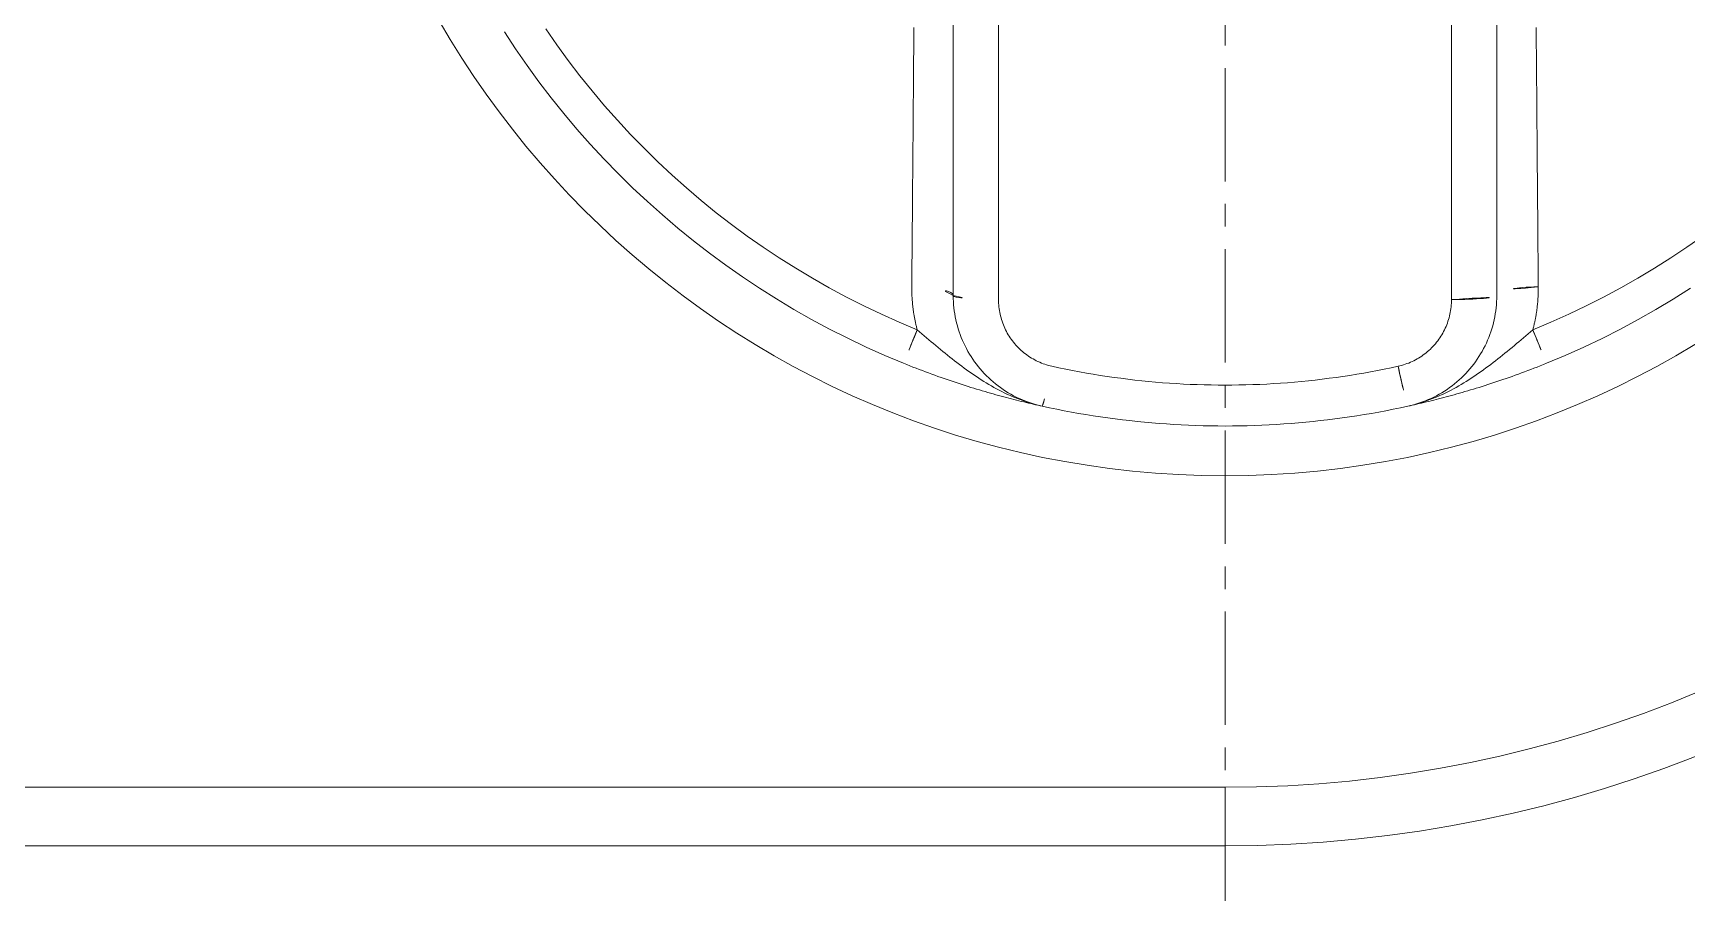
# Model space of a CAD drawing. Extents: x 16296679582 to 16296680068, y -37409616349 to -37409615993.
# Drawn here: x 16296679726.35 to 16296679762.87, y -37409616191.15 to -37409616172.16 of the extents above; entities that cross this region are included whole.
import ezdxf

# ---------------------------------------------------------------- set-up
doc = ezdxf.new("R2010")
doc.units = 0
doc.header["$LTSCALE"] = 10
doc.header["$MEASUREMENT"] = 0
doc.linetypes.add('CENTER', pattern=[2, 1.25, -0.25, 0.25, -0.25])
doc.layers.add('CL', color=2, linetype='CENTER')
doc.layers.add('DWG', color=7, linetype='CONTINUOUS')

msp = doc.modelspace()

# ---------------------------------------------------------------- linework, layer by layer
at = {"layer": 'CL', "lineweight": 13, "ltscale": 0.2}
msp.add_line((16296679752.66807, -37409616136.93708), (16296679752.66807, -37409616227.372551), dxfattribs=at)
at = {"layer": 'DWG', "lineweight": 18}
for p, q in [((16296679746.66807, -37409616177.959251), (16296679746.66807, -37409616171.132874)), ((16296679747.66807, -37409616171.182137), (16296679747.66807, -37409616178.046173)), ((16296679757.66807, -37409616178.046173), (16296679757.66807, -37409616171.182137)), ((16296679758.66807, -37409616171.132874), (16296679758.66807, -37409616177.959251)), ((16296679702.66807, -37409616188.81472), (16296679752.66807, -37409616188.81472)), ((16296679752.66807, -37409616188.81472), (16296679752.66807, -37409616190.10881)), ((16296679752.66807, -37409616190.10881), (16296679702.66807, -37409616190.10881))]:
    msp.add_line(p, q, dxfattribs=at)
for points in [[(16296679745.75252, -37409616177.765823), (16296679745.753679, -37409616177.629333), (16296679745.754829, -37409616177.492851), (16296679745.75598, -37409616177.356407), (16296679745.75713, -37409616177.219994), (16296679745.75828, -37409616177.083603), (16296679745.75942, -37409616176.947243), (16296679745.760559, -37409616176.81089), (16296679745.7617, -37409616176.674568), (16296679745.762831, -37409616176.538261), (16296679745.763969, -37409616176.401978), (16296679745.7651, -37409616176.265709), (16296679745.76623, -37409616176.129463), (16296679745.767349, -37409616175.99321), (16296679745.768471, -37409616175.856987), (16296679745.7696, -37409616175.720772), (16296679745.77072, -37409616175.584557), (16296679745.77183, -37409616175.448357), (16296679745.772949, -37409616175.312172), (16296679745.774059, -37409616175.17598), (16296679745.775169, -37409616175.039787), (16296679745.776279, -37409616174.90361), (16296679745.77739, -37409616174.767433), (16296679745.77849, -37409616174.631241), (16296679745.779591, -37409616174.495064), (16296679745.780689, -37409616174.358856), (16296679745.78179, -37409616174.222672), (16296679745.782881, -37409616174.086472), (16296679745.783979, -37409616173.950256), (16296679745.785061, -37409616173.814041), (16296679745.78615, -37409616173.677818), (16296679745.787239, -37409616173.54158), (16296679745.788321, -37409616173.405327), (16296679745.789391, -37409616173.269058), (16296679745.79047, -37409616173.132767), (16296679745.79154, -37409616172.996483), (16296679745.79261, -37409616172.860161), (16296679745.79368, -37409616172.723824), (16296679745.794741, -37409616172.587463), (16296679745.795799, -37409616172.451088), (16296679745.79686, -37409616172.314682), (16296679745.79792, -37409616172.178253), (16296679745.798969, -37409616172.041786)], [(16296679759.537319, -37409616172.042053), (16296679759.53837, -37409616172.178513), (16296679759.53944, -37409616172.314941), (16296679759.540501, -37409616172.45134), (16296679759.541571, -37409616172.587723), (16296679759.542641, -37409616172.724083), (16296679759.543711, -37409616172.860397), (16296679759.544781, -37409616172.996719), (16296679759.54586, -37409616173.133011), (16296679759.54694, -37409616173.269287), (16296679759.548019, -37409616173.405563), (16296679759.549101, -37409616173.541801), (16296679759.55019, -37409616173.678032), (16296679759.551279, -37409616173.814247), (16296679759.55237, -37409616173.950462), (16296679759.553459, -37409616174.08667), (16296679759.55455, -37409616174.222862), (16296679759.555651, -37409616174.359047), (16296679759.556749, -37409616174.495232), (16296679759.55785, -37409616174.631416), (16296679759.55895, -37409616174.767593), (16296679759.560061, -37409616174.90377), (16296679759.561171, -37409616175.039948), (16296679759.562281, -37409616175.176117), (16296679759.563391, -37409616175.312309), (16296679759.56451, -37409616175.448502), (16296679759.56562, -37409616175.584686), (16296679759.56674, -37409616175.720901), (16296679759.56786, -37409616175.857117), (16296679759.568991, -37409616175.99334), (16296679759.57011, -37409616176.12957), (16296679759.571239, -37409616176.265823), (16296679759.572371, -37409616176.402077), (16296679759.573509, -37409616176.538368), (16296679759.57464, -37409616176.674667), (16296679759.575781, -37409616176.810982), (16296679759.57692, -37409616176.947319), (16296679759.57806, -37409616177.083679), (16296679759.579201, -37409616177.220062), (16296679759.580351, -37409616177.356483), (16296679759.581499, -37409616177.492912), (16296679759.582649, -37409616177.629372), (16296679759.583799, -37409616177.765862)], [(16296679745.57218, -37409616179.454453), (16296679745.1556, -37409616179.279823), (16296679744.743971, -37409616179.09549), (16296679744.33744, -37409616178.901604), (16296679743.936171, -37409616178.698303), (16296679743.540331, -37409616178.485733), (16296679743.150061, -37409616178.264053), (16296679742.76552, -37409616178.033379), (16296679742.386881, -37409616177.793877), (16296679742.01428, -37409616177.5457), (16296679741.64789, -37409616177.288971), (16296679741.287861, -37409616177.023849), (16296679740.934349, -37409616176.750481), (16296679740.587521, -37409616176.469002), (16296679740.24752, -37409616176.179573), (16296679739.914499, -37409616175.882309), (16296679739.58864, -37409616175.577377), (16296679739.270069, -37409616175.264938), (16296679738.958969, -37409616174.945107), (16296679738.655491, -37409616174.61805), (16296679738.359779, -37409616174.283897), (16296679738.072001, -37409616173.942787), (16296679737.792311, -37409616173.594902), (16296679737.52087, -37409616173.240349), (16296679737.25782, -37409616172.879303), (16296679737.00334, -37409616172.511871), (16296679736.75769, -37409616172.138321)], [(16296679737.67012, -37409616172.071129), (16296679737.91416, -37409616172.423126), (16296679738.166389, -37409616172.768997), (16296679738.42667, -37409616173.108582), (16296679738.69483, -37409616173.441757), (16296679738.970711, -37409616173.768379), (16296679739.254181, -37409616174.088318), (16296679739.54505, -37409616174.401421), (16296679739.843189, -37409616174.707573), (16296679740.148451, -37409616175.006607), (16296679740.460649, -37409616175.298424), (16296679740.77964, -37409616175.582848), (16296679741.10528, -37409616175.859756), (16296679741.43741, -37409616176.129044), (16296679741.77586, -37409616176.390518), (16296679742.120489, -37409616176.644073), (16296679742.47114, -37409616176.889557), (16296679742.82765, -37409616177.126862), (16296679743.189871, -37409616177.35582), (16296679743.55764, -37409616177.576309), (16296679743.930811, -37409616177.788193), (16296679744.309231, -37409616177.99131), (16296679744.69273, -37409616178.185547), (16296679745.08116, -37409616178.370773), (16296679745.47436, -37409616178.546822), (16296679745.87219, -37409616178.713577)], [(16296679759.464161, -37409616178.713432), (16296679759.86187, -37409616178.546722), (16296679760.254971, -37409616178.370743), (16296679760.643311, -37409616178.185593), (16296679761.02673, -37409616177.99144), (16296679761.405081, -37409616177.788399), (16296679761.778191, -37409616177.576607), (16296679762.145929, -37409616177.356216), (16296679762.508129, -37409616177.127327), (16296679762.864639, -37409616176.890091), (16296679763.2153, -37409616176.644638)], [(16296679745.87219, -37409616178.713577), (16296679745.86731, -37409616178.695053), (16296679745.86253, -37409616178.676483), (16296679745.857849, -37409616178.657883), (16296679745.85327, -37409616178.639259), (16296679745.848789, -37409616178.620613), (16296679745.844419, -37409616178.601929), (16296679745.840139, -37409616178.583221), (16296679745.83597, -37409616178.564491), (16296679745.8319, -37409616178.545738), (16296679745.82793, -37409616178.526962), (16296679745.82406, -37409616178.508163), (16296679745.82029, -37409616178.489326), (16296679745.81662, -37409616178.47049), (16296679745.813061, -37409616178.451622), (16296679745.809589, -37409616178.432739), (16296679745.806231, -37409616178.413841), (16296679745.802971, -37409616178.394913), (16296679745.799801, -37409616178.375977), (16296679745.796749, -37409616178.357033), (16296679745.793791, -37409616178.338051), (16296679745.79093, -37409616178.319069), (16296679745.788179, -37409616178.300072), (16296679745.78553, -37409616178.281059), (16296679745.78298, -37409616178.262032), (16296679745.780531, -37409616178.242996), (16296679745.778179, -37409616178.223953), (16296679745.77594, -37409616178.204903), (16296679745.77379, -37409616178.185829), (16296679745.771749, -37409616178.166763), (16296679745.769819, -37409616178.147682), (16296679745.767981, -37409616178.128593), (16296679745.766239, -37409616178.109497), (16296679745.76461, -37409616178.090401), (16296679745.763081, -37409616178.071297), (16296679745.76165, -37409616178.0522), (16296679745.76033, -37409616178.033096), (16296679745.7591, -37409616178.013977), (16296679745.75798, -37409616177.994881), (16296679745.75696, -37409616177.975769), (16296679745.75605, -37409616177.956673), (16296679745.75523, -37409616177.937553), (16296679745.75452, -37409616177.918449), (16296679745.75391, -37409616177.899353), (16296679745.753401, -37409616177.880257), (16296679745.753, -37409616177.861168), (16296679745.752701, -37409616177.842087), (16296679745.752501, -37409616177.823013), (16296679745.752411, -37409616177.803932), (16296679745.752411, -37409616177.784866), (16296679745.75252, -37409616177.765823)], [(16296679759.583799, -37409616177.765862), (16296679759.58391, -37409616177.784912), (16296679759.58392, -37409616177.80397), (16296679759.58382, -37409616177.823036), (16296679759.58363, -37409616177.84211), (16296679759.583321, -37409616177.861191), (16296679759.58292, -37409616177.88028), (16296679759.582411, -37409616177.899368), (16296679759.5818, -37409616177.918457), (16296679759.581091, -37409616177.937561), (16296679759.58028, -37409616177.956673), (16296679759.579359, -37409616177.975769), (16296679759.578341, -37409616177.994873), (16296679759.577221, -37409616178.013977), (16296679759.576, -37409616178.033081), (16296679759.574671, -37409616178.052193), (16296679759.57324, -37409616178.071281), (16296679759.571711, -37409616178.090393), (16296679759.57008, -37409616178.109467), (16296679759.56835, -37409616178.128563), (16296679759.566509, -37409616178.147636), (16296679759.564569, -37409616178.166718), (16296679759.562531, -37409616178.185791), (16296679759.56039, -37409616178.204849), (16296679759.558149, -37409616178.2239), (16296679759.555799, -37409616178.242943), (16296679759.55335, -37409616178.261978), (16296679759.5508, -37409616178.280998), (16296679759.548149, -37409616178.300003), (16296679759.545389, -37409616178.319), (16296679759.54254, -37409616178.337982), (16296679759.539591, -37409616178.356949), (16296679759.53653, -37409616178.3759), (16296679759.533369, -37409616178.394829), (16296679759.530109, -37409616178.41375), (16296679759.526739, -37409616178.432648), (16296679759.523279, -37409616178.45153), (16296679759.519711, -37409616178.47039), (16296679759.51605, -37409616178.489227), (16296679759.51228, -37409616178.508049), (16296679759.50841, -37409616178.526848), (16296679759.50444, -37409616178.545624), (16296679759.50037, -37409616178.564377), (16296679759.496201, -37409616178.583099), (16296679759.49192, -37409616178.601799), (16296679759.487551, -37409616178.620483), (16296679759.48307, -37409616178.639122), (16296679759.4785, -37409616178.657753), (16296679759.47382, -37409616178.676338), (16296679759.46904, -37409616178.694901), (16296679759.464161, -37409616178.713432)], [(16296679762.94272, -37409616177.798126), (16296679762.564529, -37409616178.037132), (16296679762.180559, -37409616178.267273), (16296679761.79097, -37409616178.488411), (16296679761.39591, -37409616178.700409), (16296679760.995569, -37409616178.903137), (16296679760.59008, -37409616179.096458), (16296679760.179621, -37409616179.28022), (16296679759.764351, -37409616179.454292)], [(16296679748.634529, -37409616180.401657), (16296679748.56872, -37409616180.386322), (16296679748.503229, -37409616180.369148), (16296679748.438129, -37409616180.350166), (16296679748.373489, -37409616180.329407), (16296679748.30938, -37409616180.3069), (16296679748.245871, -37409616180.282669), (16296679748.183029, -37409616180.256737), (16296679748.12093, -37409616180.229141), (16296679748.059629, -37409616180.199898), (16296679747.99921, -37409616180.169052), (16296679747.93973, -37409616180.13662), (16296679747.88126, -37409616180.102638), (16296679747.823839, -37409616180.067101), (16296679747.767349, -37409616180.029953), (16296679747.7118, -37409616179.991188), (16296679747.65724, -37409616179.950882), (16296679747.60375, -37409616179.909073), (16296679747.551359, -37409616179.865822), (16296679747.500139, -37409616179.821167), (16296679747.45014, -37409616179.775162), (16296679747.401409, -37409616179.727852), (16296679747.354019, -37409616179.679291), (16296679747.30802, -37409616179.629517), (16296679747.263451, -37409616179.578613), (16296679747.22039, -37409616179.526588), (16296679747.178789, -37409616179.473396), (16296679747.13859, -37409616179.418991), (16296679747.099831, -37409616179.363426), (16296679747.06254, -37409616179.306763), (16296679747.02676, -37409616179.249062), (16296679746.992531, -37409616179.190407), (16296679746.959881, -37409616179.130836), (16296679746.928841, -37409616179.07045), (16296679746.89946, -37409616179.009277), (16296679746.871771, -37409616178.947411), (16296679746.8458, -37409616178.884903), (16296679746.82159, -37409616178.821823), (16296679746.79917, -37409616178.758179), (16296679746.778481, -37409616178.693863), (16296679746.759529, -37409616178.628883), (16296679746.742319, -37409616178.563316), (16296679746.72687, -37409616178.497253), (16296679746.71319, -37409616178.430763), (16296679746.70129, -37409616178.363899), (16296679746.691191, -37409616178.296753), (16296679746.682899, -37409616178.229393), (16296679746.67643, -37409616178.161888), (16296679746.671801, -37409616178.094307), (16296679746.669001, -37409616178.026749), (16296679746.66807, -37409616177.959251)], [(16296679747.66807, -37409616178.046173), (16296679747.668631, -37409616178.086769), (16296679747.67029, -37409616178.127403), (16296679747.673059, -37409616178.168053), (16296679747.67691, -37409616178.208641), (16296679747.68185, -37409616178.249153), (16296679747.68788, -37409616178.289543), (16296679747.694969, -37409616178.329758), (16296679747.703131, -37409616178.369766), (16296679747.712351, -37409616178.409523), (16296679747.72261, -37409616178.448959), (16296679747.733919, -37409616178.488068), (16296679747.746269, -37409616178.526787), (16296679747.759649, -37409616178.565102), (16296679747.774099, -37409616178.603088), (16296679747.7896, -37409616178.640739), (16296679747.806141, -37409616178.678009), (16296679747.82369, -37409616178.714859), (16296679747.84223, -37409616178.751259), (16296679747.86174, -37409616178.787163), (16296679747.8822, -37409616178.822533), (16296679747.903601, -37409616178.857323), (16296679747.9259, -37409616178.891502), (16296679747.949089, -37409616178.925041), (16296679747.97315, -37409616178.957893), (16296679747.99806, -37409616178.990013), (16296679748.02384, -37409616179.021423), (16296679748.05052, -37409616179.05217), (16296679748.078079, -37409616179.082237), (16296679748.106489, -37409616179.111603), (16296679748.1357, -37409616179.140198), (16296679748.165689, -37409616179.168022), (16296679748.196409, -37409616179.19503), (16296679748.22785, -37409616179.221207), (16296679748.25997, -37409616179.246513), (16296679748.292721, -37409616179.270912), (16296679748.32609, -37409616179.294388), (16296679748.360041, -37409616179.316887), (16296679748.394541, -37409616179.338417), (16296679748.42968, -37409616179.359016), (16296679748.46545, -37409616179.37867), (16296679748.501789, -37409616179.397369), (16296679748.53867, -37409616179.4151), (16296679748.57604, -37409616179.431831), (16296679748.613859, -37409616179.447563), (16296679748.6521, -37409616179.46225), (16296679748.690701, -37409616179.475906), (16296679748.72963, -37409616179.488487), (16296679748.768841, -37409616179.5), (16296679748.8083, -37409616179.510406), (16296679748.84795, -37409616179.519699)], [(16296679756.48819, -37409616179.519699), (16296679756.527861, -37409616179.510406), (16296679756.56732, -37409616179.499992), (16296679756.606541, -37409616179.488487), (16296679756.645479, -37409616179.475891), (16296679756.68409, -37409616179.462242), (16296679756.72233, -37409616179.44754), (16296679756.76016, -37409616179.431824), (16296679756.797541, -37409616179.415077), (16296679756.834419, -37409616179.397346), (16296679756.87076, -37409616179.378647), (16296679756.906521, -37409616179.358994), (16296679756.94166, -37409616179.338387), (16296679756.976179, -37409616179.316849), (16296679757.01013, -37409616179.294327), (16296679757.04351, -37409616179.270844), (16296679757.076281, -37409616179.246429), (16296679757.1084, -37409616179.221123), (16296679757.139839, -37409616179.194939), (16296679757.17057, -37409616179.167923), (16296679757.20056, -37409616179.140099), (16296679757.229771, -37409616179.111504), (16296679757.258169, -37409616179.082138), (16296679757.285721, -37409616179.052071), (16296679757.312401, -37409616179.021317), (16296679757.338169, -37409616178.989899), (16296679757.363079, -37409616178.957764), (16296679757.38715, -37409616178.924896), (16296679757.410351, -37409616178.891342), (16296679757.43265, -37409616178.857147), (16296679757.45405, -37409616178.822342), (16296679757.47451, -37409616178.786972), (16296679757.49402, -37409616178.751068), (16296679757.51256, -37409616178.714668), (16296679757.530109, -37409616178.677818), (16296679757.546631, -37409616178.640556), (16296679757.56212, -37409616178.602921), (16296679757.576559, -37409616178.564941), (16296679757.58992, -37409616178.526627), (16296679757.602261, -37409616178.487923), (16296679757.61356, -37409616178.448807), (16296679757.623819, -37409616178.409363), (16296679757.63303, -37409616178.369621), (16296679757.64118, -37409616178.329628), (16296679757.64827, -37409616178.289421), (16296679757.654289, -37409616178.249046), (16296679757.659241, -37409616178.208557), (16296679757.66309, -37409616178.167976), (16296679757.66585, -37409616178.127357), (16296679757.667521, -37409616178.086746), (16296679757.66807, -37409616178.046173)], [(16296679758.66807, -37409616177.959251), (16296679758.667139, -37409616178.026703), (16296679758.664351, -37409616178.094238), (16296679758.65971, -37409616178.161774), (16296679758.65324, -37409616178.229248), (16296679758.64496, -37409616178.296577), (16296679758.634859, -37409616178.363701), (16296679758.622971, -37409616178.430527), (16296679758.609301, -37409616178.497017), (16296679758.593861, -37409616178.563057), (16296679758.57666, -37409616178.628616), (16296679758.55772, -37409616178.693588), (16296679758.53705, -37409616178.757912), (16296679758.51466, -37409616178.821541), (16296679758.490471, -37409616178.884613), (16296679758.464531, -37409616178.947113), (16296679758.43685, -37409616179.008972), (16296679758.40748, -37409616179.070129), (16296679758.37645, -37409616179.130524), (16296679758.3438, -37409616179.190086), (16296679758.309561, -37409616179.248756), (16296679758.273781, -37409616179.306473), (16296679758.236481, -37409616179.363152), (16296679758.19771, -37409616179.418747), (16296679758.157499, -37409616179.473198), (16296679758.115879, -37409616179.526421), (16296679758.07284, -37409616179.578453), (16296679758.028299, -37409616179.629356), (16296679757.9823, -37409616179.679123), (16296679757.934919, -37409616179.727676), (16296679757.8862, -37409616179.774986), (16296679757.836201, -37409616179.821007), (16296679757.784969, -37409616179.865669), (16296679757.732571, -37409616179.908943), (16296679757.67907, -37409616179.950752), (16296679757.6245, -37409616179.991074), (16296679757.56893, -37409616180.029846), (16296679757.512409, -37409616180.067017), (16296679757.454981, -37409616180.102577), (16296679757.396521, -37409616180.136574), (16296679757.33704, -37409616180.169006), (16296679757.276621, -37409616180.19986), (16296679757.215309, -37409616180.229103), (16296679757.1532, -37409616180.256706), (16296679757.090349, -37409616180.282654), (16296679757.026831, -37409616180.306877), (16296679756.962709, -37409616180.329399), (16296679756.89806, -37409616180.350159), (16296679756.832951, -37409616180.369141), (16296679756.767441, -37409616180.386322), (16296679756.701611, -37409616180.401657)], [(16296679748.634529, -37409616180.401657), (16296679748.57234, -37409616180.387444), (16296679748.51049, -37409616180.372078), (16296679748.44898, -37409616180.355568), (16296679748.38781, -37409616180.337936), (16296679748.32699, -37409616180.319221), (16296679748.266491, -37409616180.299431), (16296679748.206341, -37409616180.27858), (16296679748.146509, -37409616180.256699), (16296679748.087009, -37409616180.233803), (16296679748.02784, -37409616180.209923), (16296679747.96899, -37409616180.185066), (16296679747.91046, -37409616180.159264), (16296679747.852249, -37409616180.13253), (16296679747.794359, -37409616180.104889), (16296679747.73678, -37409616180.076363), (16296679747.67951, -37409616180.046967), (16296679747.622549, -37409616180.016739), (16296679747.565901, -37409616179.98568), (16296679747.50955, -37409616179.953819), (16296679747.453501, -37409616179.921173), (16296679747.397751, -37409616179.887772), (16296679747.3423, -37409616179.85363), (16296679747.28714, -37409616179.818771), (16296679747.232269, -37409616179.783211), (16296679747.177691, -37409616179.746971), (16296679747.123369, -37409616179.710136), (16296679747.069309, -37409616179.672813), (16296679747.01548, -37409616179.634979), (16296679746.96188, -37409616179.59668), (16296679746.908489, -37409616179.557922), (16296679746.85532, -37409616179.518723), (16296679746.80234, -37409616179.479103), (16296679746.74955, -37409616179.439079), (16296679746.696939, -37409616179.398666), (16296679746.64451, -37409616179.35788), (16296679746.59223, -37409616179.31675), (16296679746.54011, -37409616179.275284), (16296679746.488131, -37409616179.23349), (16296679746.436291, -37409616179.191399), (16296679746.384569, -37409616179.149017), (16296679746.33297, -37409616179.106392), (16296679746.281469, -37409616179.063507), (16296679746.23007, -37409616179.020393), (16296679746.178749, -37409616178.977074), (16296679746.12752, -37409616178.93354), (16296679746.076349, -37409616178.889832), (16296679746.02524, -37409616178.84597), (16296679745.97419, -37409616178.801964), (16296679745.92317, -37409616178.757828), (16296679745.87219, -37409616178.713577)], [(16296679756.701611, -37409616180.401657), (16296679756.763809, -37409616180.387444), (16296679756.82567, -37409616180.37207), (16296679756.88718, -37409616180.355568), (16296679756.948351, -37409616180.337936), (16296679757.00918, -37409616180.319206), (16296679757.069679, -37409616180.299423), (16296679757.129841, -37409616180.278572), (16296679757.189671, -37409616180.256683), (16296679757.24918, -37409616180.233788), (16296679757.308359, -37409616180.2099), (16296679757.36721, -37409616180.185043), (16296679757.425739, -37409616180.159241), (16296679757.48395, -37409616180.132507), (16296679757.541849, -37409616180.104874), (16296679757.59944, -37409616180.07634), (16296679757.65671, -37409616180.046944), (16296679757.713671, -37409616180.016708), (16296679757.77033, -37409616179.985641), (16296679757.826691, -37409616179.953781), (16296679757.88274, -37409616179.921127), (16296679757.938499, -37409616179.887733), (16296679757.993959, -37409616179.853577), (16296679758.04912, -37409616179.818718), (16296679758.103991, -37409616179.783157), (16296679758.158581, -37409616179.746918), (16296679758.2129, -37409616179.710091), (16296679758.26697, -37409616179.672752), (16296679758.320801, -37409616179.634918), (16296679758.374411, -37409616179.596611), (16296679758.427799, -37409616179.557854), (16296679758.48098, -37409616179.518646), (16296679758.53396, -37409616179.479027), (16296679758.58676, -37409616179.439003), (16296679758.63937, -37409616179.398567), (16296679758.691811, -37409616179.357788), (16296679758.74408, -37409616179.31665), (16296679758.796209, -37409616179.275177), (16296679758.84819, -37409616179.233383), (16296679758.90004, -37409616179.191292), (16296679758.951759, -37409616179.148918), (16296679759.00337, -37409616179.106277), (16296679759.054871, -37409616179.063393), (16296679759.10627, -37409616179.020271), (16296679759.157591, -37409616178.976936), (16296679759.20883, -37409616178.933411), (16296679759.259991, -37409616178.889702), (16296679759.3111, -37409616178.845833), (16296679759.36216, -37409616178.801819), (16296679759.413179, -37409616178.757683), (16296679759.464161, -37409616178.713432)], [(16296679748.634529, -37409616180.401657), (16296679748.584391, -37409616180.390633), (16296679748.533899, -37409616180.379387), (16296679748.48304, -37409616180.367943), (16296679748.43182, -37409616180.356247), (16296679748.380211, -37409616180.344307), (16296679748.328211, -37409616180.332138), (16296679748.275789, -37409616180.31971), (16296679748.22296, -37409616180.307007), (16296679748.169689, -37409616180.294052), (16296679748.115971, -37409616180.280807), (16296679748.06179, -37409616180.267281), (16296679748.007139, -37409616180.253464), (16296679747.952009, -37409616180.239326), (16296679747.89637, -37409616180.224899), (16296679747.840219, -37409616180.210136), (16296679747.78355, -37409616180.195061), (16296679747.726351, -37409616180.179642), (16296679747.668591, -37409616180.163879), (16296679747.61027, -37409616180.147774), (16296679747.55138, -37409616180.131302), (16296679747.49189, -37409616180.114464), (16296679747.431721, -37409616180.097214), (16296679747.37089, -37409616180.079559), (16296679747.309429, -37409616180.061493), (16296679747.24737, -37409616180.043022), (16296679747.18474, -37409616180.024147), (16296679747.12155, -37409616180.004868), (16296679747.05784, -37409616179.985184), (16296679746.993641, -37409616179.965103), (16296679746.92897, -37409616179.944618), (16296679746.863859, -37409616179.923737), (16296679746.79834, -37409616179.902481), (16296679746.732441, -37409616179.880821), (16296679746.66617, -37409616179.858772), (16296679746.599569, -37409616179.836327), (16296679746.532709, -37409616179.813522), (16296679746.4655, -37409616179.790314), (16296679746.397881, -37409616179.766647), (16296679746.329901, -37409616179.742577), (16296679746.26162, -37409616179.718109), (16296679746.193069, -37409616179.693237), (16296679746.1243, -37409616179.668007), (16296679746.05537, -37409616179.642418), (16296679745.98632, -37409616179.616478), (16296679745.9172, -37409616179.59021), (16296679745.848049, -37409616179.563629), (16296679745.778931, -37409616179.536751), (16296679745.709881, -37409616179.509583), (16296679745.640949, -37409616179.482147), (16296679745.57218, -37409616179.454453)], [(16296679748.84795, -37409616179.519699), (16296679748.99958, -37409616179.552322), (16296679749.15136, -37409616179.583618), (16296679749.30327, -37409616179.613579), (16296679749.45532, -37409616179.642212), (16296679749.607491, -37409616179.66951), (16296679749.759781, -37409616179.695473), (16296679749.91218, -37409616179.720108), (16296679750.06469, -37409616179.743408), (16296679750.2173, -37409616179.765381), (16296679750.37001, -37409616179.786034), (16296679750.52281, -37409616179.805328), (16296679750.67569, -37409616179.823311), (16296679750.82865, -37409616179.839951), (16296679750.98168, -37409616179.85527), (16296679751.134781, -37409616179.869247), (16296679751.287939, -37409616179.881897), (16296679751.441151, -37409616179.893219), (16296679751.59441, -37409616179.903214), (16296679751.747709, -37409616179.911858), (16296679751.901051, -37409616179.919182), (16296679752.054411, -37409616179.925179), (16296679752.2078, -37409616179.92984), (16296679752.36121, -37409616179.933167), (16296679752.514629, -37409616179.935173), (16296679752.66806, -37409616179.935829), (16296679752.821489, -37409616179.935173), (16296679752.974911, -37409616179.933167), (16296679753.128321, -37409616179.92984), (16296679753.28171, -37409616179.925179), (16296679753.43507, -37409616179.919189), (16296679753.588409, -37409616179.911873), (16296679753.741711, -37409616179.903214), (16296679753.89497, -37409616179.893219), (16296679754.04818, -37409616179.881897), (16296679754.20134, -37409616179.869247), (16296679754.354441, -37409616179.85527), (16296679754.507469, -37409616179.839958), (16296679754.660431, -37409616179.823311), (16296679754.81332, -37409616179.805344), (16296679754.96612, -37409616179.786034), (16296679755.11883, -37409616179.765388), (16296679755.271441, -37409616179.743423), (16296679755.42395, -37409616179.720108), (16296679755.576361, -37409616179.695473), (16296679755.728649, -37409616179.66951), (16296679755.880819, -37409616179.642212), (16296679756.032869, -37409616179.613579), (16296679756.18478, -37409616179.583618), (16296679756.336559, -37409616179.552322), (16296679756.48819, -37409616179.519699)], [(16296679759.764351, -37409616179.454292), (16296679759.69558, -37409616179.481987), (16296679759.62665, -37409616179.50943), (16296679759.55759, -37409616179.536598), (16296679759.488461, -37409616179.563477), (16296679759.41931, -37409616179.590073), (16296679759.35018, -37409616179.616341), (16296679759.28113, -37409616179.642288), (16296679759.212191, -37409616179.667877), (16296679759.143419, -37409616179.693123), (16296679759.07486, -37409616179.717987), (16296679759.006571, -37409616179.742462), (16296679758.938589, -37409616179.766541), (16296679758.87096, -37409616179.790199), (16296679758.803749, -37409616179.813423), (16296679758.736879, -37409616179.836227), (16296679758.670271, -37409616179.858673), (16296679758.604, -37409616179.880722), (16296679758.53808, -37409616179.90239), (16296679758.472549, -37409616179.92366), (16296679758.407431, -37409616179.944527), (16296679758.34276, -37409616179.965019), (16296679758.278549, -37409616179.985107), (16296679758.21483, -37409616180.004791), (16296679758.15163, -37409616180.024078), (16296679758.088989, -37409616180.042961), (16296679758.02692, -37409616180.061432), (16296679757.96545, -37409616180.079514), (16296679757.90461, -37409616180.09716), (16296679757.844431, -37409616180.11441), (16296679757.784941, -37409616180.131248), (16296679757.72604, -37409616180.14772), (16296679757.667709, -37409616180.163841), (16296679757.60994, -37409616180.179604), (16296679757.552719, -37409616180.195023), (16296679757.49605, -37409616180.210114), (16296679757.43989, -37409616180.224869), (16296679757.384239, -37409616180.239304), (16296679757.3291, -37409616180.253433), (16296679757.274441, -37409616180.267258), (16296679757.220249, -37409616180.280792), (16296679757.166531, -37409616180.294037), (16296679757.113251, -37409616180.306999), (16296679757.0604, -37409616180.319687), (16296679757.00798, -37409616180.33213), (16296679756.955971, -37409616180.344307), (16296679756.90435, -37409616180.356239), (16296679756.853121, -37409616180.367928), (16296679756.802259, -37409616180.379387), (16296679756.75176, -37409616180.390633), (16296679756.701611, -37409616180.401657)], [(16296679756.701611, -37409616180.401657), (16296679756.541491, -37409616180.435921), (16296679756.38122, -37409616180.468781), (16296679756.22081, -37409616180.500237), (16296679756.060261, -37409616180.530312), (16296679755.89958, -37409616180.558983), (16296679755.73877, -37409616180.58625), (16296679755.57785, -37409616180.612122), (16296679755.416809, -37409616180.636597), (16296679755.255671, -37409616180.659668), (16296679755.094431, -37409616180.681343), (16296679754.93309, -37409616180.701622), (16296679754.771669, -37409616180.720497), (16296679754.61017, -37409616180.737984), (16296679754.448589, -37409616180.754059), (16296679754.28694, -37409616180.768753), (16296679754.125231, -37409616180.782028), (16296679753.963461, -37409616180.793907), (16296679753.801649, -37409616180.804413), (16296679753.63979, -37409616180.813492), (16296679753.47789, -37409616180.821182), (16296679753.31596, -37409616180.827477), (16296679753.154011, -37409616180.832367), (16296679752.992041, -37409616180.835869), (16296679752.830059, -37409616180.837967), (16296679752.66806, -37409616180.838661), (16296679752.506069, -37409616180.837967), (16296679752.34409, -37409616180.835869), (16296679752.182119, -37409616180.832367), (16296679752.02017, -37409616180.827477), (16296679751.85824, -37409616180.821182), (16296679751.696341, -37409616180.813492), (16296679751.534479, -37409616180.804413), (16296679751.372669, -37409616180.793907), (16296679751.210899, -37409616180.782028), (16296679751.049191, -37409616180.768753), (16296679750.887541, -37409616180.754059), (16296679750.725969, -37409616180.737984), (16296679750.564461, -37409616180.720497), (16296679750.40304, -37409616180.701622), (16296679750.241699, -37409616180.681343), (16296679750.08046, -37409616180.659668), (16296679749.919319, -37409616180.636589), (16296679749.758289, -37409616180.612122), (16296679749.597361, -37409616180.58625), (16296679749.43656, -37409616180.558983), (16296679749.275881, -37409616180.530312), (16296679749.11533, -37409616180.500237), (16296679748.95492, -37409616180.468781), (16296679748.794649, -37409616180.435921), (16296679748.634529, -37409616180.401657)]]:
    msp.add_lwpolyline(points, dxfattribs=at)
msp.add_circle((16296679752.66807, -37409616161.93708), 20, dxfattribs=at)
at = {"layer": 'DWG', "lineweight": 18, "extrusion": (0, 0, -1)}
for radius, end in [(38, 255.5224967), (35, 270), (28.171731, 270)]:
    msp.add_arc((-16296679752.66807, -37409616161.93708), radius, 90, end, dxfattribs=at)
at = {"layer": 'DWG', "lineweight": 18}
msp.add_arc((16296679752.66807, -37409616161.93708), 26.877636, 270, 90, dxfattribs=at)
for centre, major_axis, ratio, start_param, end_param in [((16296679745.66807, -37409616177.959251), (-1, 0), 0.194125773, 3.141592654, 4.627837207), ((16296679759.66807, -37409616177.959251), (-1, 0), 0.194080197, 4.796756988, 6.283185307), ((16296679747.66807, -37409616177.959251), (1, 0), 0.08692376, 3.141592654, 4.71238898), ((16296679757.66807, -37409616177.959251), (-1, 0), 0.08692376, 1.570796327, 3.141592654), ((16296679745.94762, -37409616178.527611), (0.375444, 0.926845), 0.000098204, 1.772862358, 3.141592654), ((16296679759.388889, -37409616178.527458), (0.375465, -0.926837), 0.0000594, 4.914390802, 6.283185307), ((16296679756.48819, -37409616179.424698), (-0.213415, 0.976962), 0.020363596, 1.663747428, 3.141592654), ((16296679748.84795, -37409616179.424698), (0.213415, 0.976962), 0.020363596, 3.141592654, 4.619437879)]:
    msp.add_ellipse(centre, major_axis=major_axis, ratio=ratio, start_param=start_param, end_param=end_param, dxfattribs=at)

doc.saveas('drawing.dxf')
